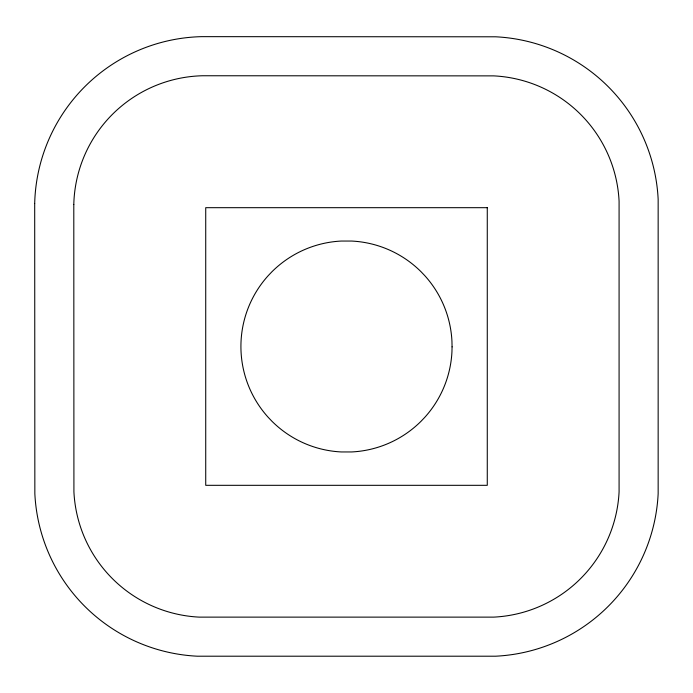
<?xml version="1.0" encoding="UTF-8"?>
<svg xmlns="http://www.w3.org/2000/svg" width="693" height="693" viewBox="0 0 693 693"><rect width="100%" height="100%" fill="white"/><g stroke="black" fill="none" stroke-linecap="round" stroke-linejoin="round"><path stroke-width="1.04" d="M34.693 203.482L34.849 493.711A171.084 171.084 0 0 0 197.332 656.202L495.668 656.202A171.084 171.084 0 0 0 658.151 493.711L658.151 199.289A171.084 171.084 0 0 0 495.668 36.798L201.533 36.651A171.084 171.084 0 0 0 34.693 203.482M73.796 204.444L73.917 491.796A131.973 131.973 0 0 0 199.255 617.125L493.745 617.125A131.973 131.973 0 0 0 619.083 491.796L619.083 201.204A131.973 131.973 0 0 0 493.745 75.875L202.486 75.754A131.973 131.973 0 0 0 73.796 204.444M452.07 346.855L451.949 351.68A105.579 105.579 0 0 1 424.731 417.403L421.153 421.153A105.579 105.579 0 0 1 351.68 451.949L341.32 451.949A105.579 105.579 0 0 1 271.847 421.153L268.269 417.403A105.579 105.579 0 0 1 268.269 275.597L271.847 271.847A105.579 105.579 0 0 1 341.32 241.051L351.68 241.051A105.579 105.579 0 0 1 421.153 271.847L424.731 275.597A105.579 105.579 0 0 1 451.949 341.32L452.07 346.855M487.274 207.683L205.726 207.683L205.726 485.317L487.274 485.317L487.274 207.683"/></g></svg>
